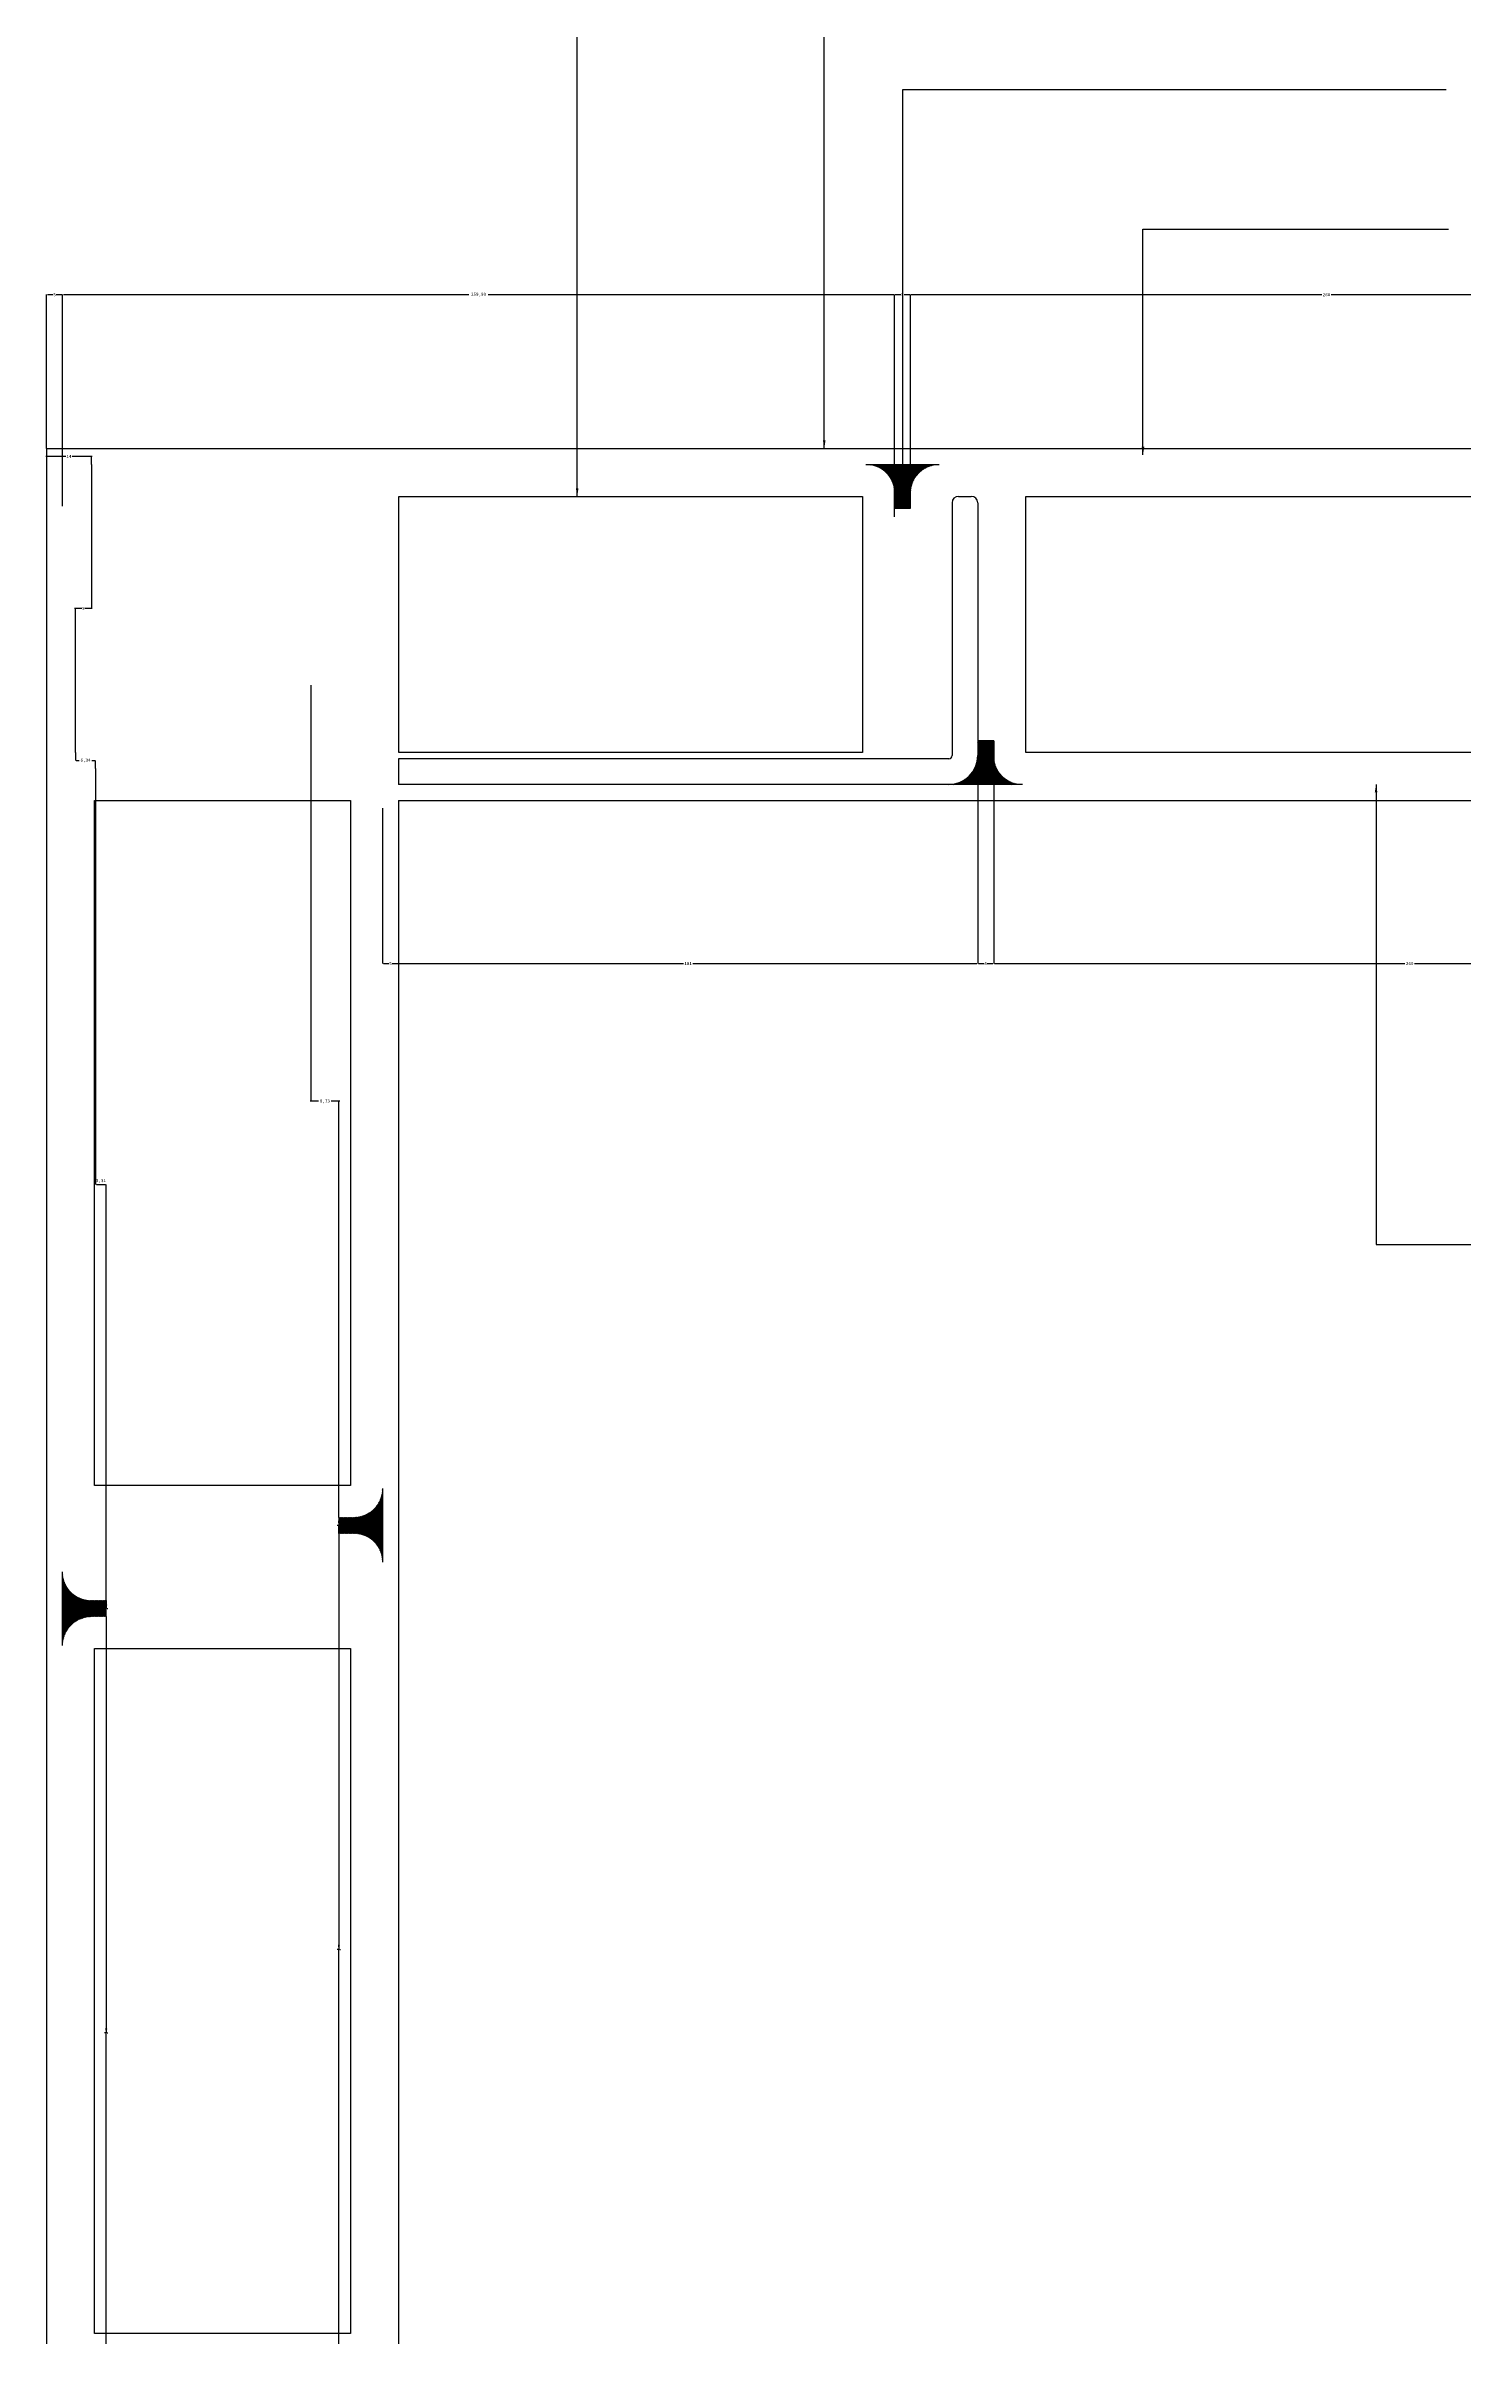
# Model space of a CAD drawing. Header units: metres. Extents: x -1248372 to 1254666, y -4709 to 22932.
# Drawn here: x 1249317 to 1249759, y 16901 to 17616 of the extents above; entities that cross this region are included whole.
import ezdxf

# ---------------------------------------------------------------- set-up
doc = ezdxf.new("R2010")
doc.units = ezdxf.units.M
doc.layers.add('u鐜荤拑', color=113, linetype='Continuous')
doc.dimstyles.get("Standard").update_dxf_attribs({"dimtxt": 2.5, "dimasz": 2.5, "dimexe": 1.25, "dimexo": 0.625, "dimtad": 1, "dimcen": 2.5, "dimazin": 3, "dimtfac": 1, "dimtmove": 0, "dimatfit": 3})

# ---------------------------------------------------------------- blocks, each defined once
blk = doc.blocks.new('_CLOSEDFILLED')
at = {"color": 0, "linetype": 'BYBLOCK'}
blk.add_solid([(-1, 0.2), (0, 0), (-1, -0.2)], dxfattribs=at)
blk = doc.blocks.new('*D16')
for p, q in [((1249316.77, 17490.6), (1249316.77, 17538.63)), ((1249317.02, 17538.63), (1249318.77, 17538.63)), ((1249319.77, 17538.63), (1249321.52, 17538.63)), ((1249321.77, 17472.58), (1249321.77, 17538.63))]:
    blk.add_line(p, q)
at = {"layer": 'Defpoints'}
for p in [(1249316.77, 17538.63), (1249316.77, 17490.6), (1249321.77, 17472.58)]:
    blk.add_point(p, dxfattribs=at)
at = {"layer": 'u鐜荤拑', "xscale": 0.25, "yscale": 0.25, "rotation": 180}
blk.add_blockref('_CLOSEDFILLED', (1249316.77, 17538.63), dxfattribs=at)
at = {"layer": 'u鐜荤拑', "xscale": 0.25, "yscale": 0.25}
blk.add_blockref('_CLOSEDFILLED', (1249321.77, 17538.63), dxfattribs=at)
at = {"layer": 'u鐜荤拑', "insert": (1249319.27, 17538.63), "char_height": 1, "attachment_point": 5}
blk.add_mtext('5', dxfattribs=at)
blk = doc.blocks.new('*D17')
for p, q in [((1249316.77, 17490.6), (1249316.77, 17488.1)), ((1249322.77, 17488.1), (1249316.52, 17488.1)), ((1249331.02, 17488.1), (1249324.77, 17488.1)), ((1249330.77, 17485.6), (1249330.77, 17488.1))]:
    blk.add_line(p, q)
at = {"layer": 'Defpoints'}
for p in [(1249316.77, 17490.6), (1249330.77, 17488.1), (1249330.77, 17485.6)]:
    blk.add_point(p, dxfattribs=at)
at = {"layer": 'u鐜荤拑', "xscale": 0.25, "yscale": 0.25}
blk.add_blockref('_CLOSEDFILLED', (1249316.77, 17488.1), dxfattribs=at)
at = {"layer": 'u鐜荤拑', "xscale": 0.25, "yscale": 0.25, "rotation": 180}
blk.add_blockref('_CLOSEDFILLED', (1249330.77, 17488.1), dxfattribs=at)
at = {"layer": 'u鐜荤拑', "insert": (1249323.77, 17488.1), "char_height": 1, "attachment_point": 5}
blk.add_mtext('14', dxfattribs=at)
blk = doc.blocks.new('*D33')
for p, q in [((1249321.78, 17476.29), (1249321.78, 17538.63)), ((1249322.03, 17538.63), (1249448.775, 17538.63)), ((1249454.775, 17538.63), (1249581.52, 17538.63)), ((1249581.77, 17469.19), (1249581.77, 17538.63))]:
    blk.add_line(p, q)
at = {"layer": 'Defpoints'}
for p in [(1249321.78, 17538.63), (1249321.78, 17476.29), (1249581.77, 17469.19)]:
    blk.add_point(p, dxfattribs=at)
at = {"layer": 'u鐜荤拑', "xscale": 0.25, "yscale": 0.25, "rotation": 180}
blk.add_blockref('_CLOSEDFILLED', (1249321.78, 17538.63), dxfattribs=at)
at = {"layer": 'u鐜荤拑', "xscale": 0.25, "yscale": 0.25}
blk.add_blockref('_CLOSEDFILLED', (1249581.77, 17538.63), dxfattribs=at)
at = {"layer": 'u鐜荤拑', "insert": (1249451.775, 17538.63), "char_height": 1, "attachment_point": 5}
blk.add_mtext('259,99', dxfattribs=at)
blk = doc.blocks.new('*D34')
for p, q in [((1249581.77, 17469.19), (1249581.77, 17538.63)), ((1249582.02, 17538.63), (1249583.77, 17538.63)), ((1249584.77, 17538.63), (1249586.52, 17538.63)), ((1249586.77, 17471.95), (1249586.77, 17538.63))]:
    blk.add_line(p, q)
at = {"layer": 'Defpoints'}
for p in [(1249581.77, 17538.63), (1249581.77, 17469.19), (1249586.77, 17471.95)]:
    blk.add_point(p, dxfattribs=at)
at = {"layer": 'u鐜荤拑', "xscale": 0.25, "yscale": 0.25, "rotation": 180}
blk.add_blockref('_CLOSEDFILLED', (1249581.77, 17538.63), dxfattribs=at)
at = {"layer": 'u鐜荤拑', "xscale": 0.25, "yscale": 0.25}
blk.add_blockref('_CLOSEDFILLED', (1249586.77, 17538.63), dxfattribs=at)
at = {"layer": 'u鐜荤拑', "insert": (1249584.27, 17538.63), "char_height": 1, "attachment_point": 5}
blk.add_mtext('5', dxfattribs=at)
blk = doc.blocks.new('*D35')
for p, q in [((1249586.77, 17471.95), (1249586.77, 17538.63)), ((1249587.02, 17538.63), (1249715.27, 17538.63)), ((1249718.27, 17538.63), (1249846.52, 17538.63)), ((1249846.77, 17471.95), (1249846.77, 17538.63))]:
    blk.add_line(p, q)
at = {"layer": 'Defpoints'}
for p in [(1249586.77, 17538.63), (1249586.77, 17471.95), (1249846.77, 17471.95)]:
    blk.add_point(p, dxfattribs=at)
at = {"layer": 'u鐜荤拑', "xscale": 0.25, "yscale": 0.25, "rotation": 180}
blk.add_blockref('_CLOSEDFILLED', (1249586.77, 17538.63), dxfattribs=at)
at = {"layer": 'u鐜荤拑', "xscale": 0.25, "yscale": 0.25}
blk.add_blockref('_CLOSEDFILLED', (1249846.77, 17538.63), dxfattribs=at)
at = {"layer": 'u鐜荤拑', "insert": (1249716.77, 17538.63), "char_height": 1, "attachment_point": 5}
blk.add_mtext('260', dxfattribs=at)
blk = doc.blocks.new('*D40')
for p, q in [((1249421.77, 17378.16), (1249421.77, 17329.66)), ((1249426.77, 17378.16), (1249426.77, 17329.66)), ((1249422.02, 17329.66), (1249423.77, 17329.66)), ((1249424.77, 17329.66), (1249426.52, 17329.66))]:
    blk.add_line(p, q)
at = {"layer": 'Defpoints'}
for p in [(1249421.77, 17378.16), (1249426.77, 17378.16), (1249421.77, 17329.66)]:
    blk.add_point(p, dxfattribs=at)
at = {"layer": 'u鐜荤拑', "xscale": 0.25, "yscale": 0.25, "rotation": 180}
blk.add_blockref('_CLOSEDFILLED', (1249421.77, 17329.66), dxfattribs=at)
at = {"layer": 'u鐜荤拑', "xscale": 0.25, "yscale": 0.25}
blk.add_blockref('_CLOSEDFILLED', (1249426.77, 17329.66), dxfattribs=at)
at = {"layer": 'u鐜荤拑', "insert": (1249424.27, 17329.66), "char_height": 1, "attachment_point": 5}
blk.add_mtext('5', dxfattribs=at)
blk = doc.blocks.new('*D41')
for p, q in [((1249607.77, 17399.25), (1249607.77, 17329.66)), ((1249426.77, 17378.16), (1249426.77, 17329.66)), ((1249427.02, 17329.66), (1249515.77, 17329.66)), ((1249518.77, 17329.66), (1249607.52, 17329.66))]:
    blk.add_line(p, q)
at = {"layer": 'Defpoints'}
for p in [(1249607.77, 17399.25), (1249426.77, 17378.16), (1249426.77, 17329.66)]:
    blk.add_point(p, dxfattribs=at)
at = {"layer": 'u鐜荤拑', "xscale": 0.25, "yscale": 0.25, "rotation": 180}
blk.add_blockref('_CLOSEDFILLED', (1249426.77, 17329.66), dxfattribs=at)
at = {"layer": 'u鐜荤拑', "xscale": 0.25, "yscale": 0.25}
blk.add_blockref('_CLOSEDFILLED', (1249607.77, 17329.66), dxfattribs=at)
at = {"layer": 'u鐜荤拑', "insert": (1249517.27, 17329.66), "char_height": 1, "attachment_point": 5}
blk.add_mtext('181', dxfattribs=at)
blk = doc.blocks.new('*D42')
for p, q in [((1249607.77, 17399.25), (1249607.77, 17329.66)), ((1249612.77, 17399.25), (1249612.77, 17329.66)), ((1249608.02, 17329.66), (1249609.77, 17329.66)), ((1249610.77, 17329.66), (1249612.52, 17329.66))]:
    blk.add_line(p, q)
at = {"layer": 'Defpoints'}
for p in [(1249607.77, 17399.25), (1249612.77, 17399.25), (1249607.77, 17329.66)]:
    blk.add_point(p, dxfattribs=at)
at = {"layer": 'u鐜荤拑', "xscale": 0.25, "yscale": 0.25, "rotation": 180}
blk.add_blockref('_CLOSEDFILLED', (1249607.77, 17329.66), dxfattribs=at)
at = {"layer": 'u鐜荤拑', "xscale": 0.25, "yscale": 0.25}
blk.add_blockref('_CLOSEDFILLED', (1249612.77, 17329.66), dxfattribs=at)
at = {"layer": 'u鐜荤拑', "insert": (1249610.27, 17329.66), "char_height": 1, "attachment_point": 5}
blk.add_mtext('5', dxfattribs=at)
blk = doc.blocks.new('*D43')
for p, q in [((1249612.77, 17399.25), (1249612.77, 17329.66)), ((1249872.77, 17399.25), (1249872.77, 17329.66)), ((1249613.02, 17329.66), (1249741.27, 17329.66)), ((1249744.27, 17329.66), (1249872.52, 17329.66))]:
    blk.add_line(p, q)
at = {"layer": 'Defpoints'}
for p in [(1249612.77, 17399.25), (1249872.77, 17399.25), (1249612.77, 17329.66)]:
    blk.add_point(p, dxfattribs=at)
at = {"layer": 'u鐜荤拑', "xscale": 0.25, "yscale": 0.25, "rotation": 180}
blk.add_blockref('_CLOSEDFILLED', (1249612.77, 17329.66), dxfattribs=at)
at = {"layer": 'u鐜荤拑', "xscale": 0.25, "yscale": 0.25}
blk.add_blockref('_CLOSEDFILLED', (1249872.77, 17329.66), dxfattribs=at)
at = {"layer": 'u鐜荤拑', "insert": (1249742.77, 17329.66), "char_height": 1, "attachment_point": 5}
blk.add_mtext('260', dxfattribs=at)
blk = doc.blocks.new('*D48')
for p, q in [((1249330.77, 17485.6), (1249330.77, 17440.6)), ((1249327.77, 17440.6), (1249325.52, 17440.6)), ((1249325.77, 17395.6), (1249325.77, 17440.6)), ((1249331.02, 17440.6), (1249328.77, 17440.6))]:
    blk.add_line(p, q)
at = {"layer": 'Defpoints'}
for p in [(1249330.77, 17485.6), (1249330.77, 17440.6), (1249325.77, 17395.6)]:
    blk.add_point(p, dxfattribs=at)
at = {"layer": 'u鐜荤拑', "xscale": 0.25, "yscale": 0.25}
blk.add_blockref('_CLOSEDFILLED', (1249325.77, 17440.6), dxfattribs=at)
at = {"layer": 'u鐜荤拑', "xscale": 0.25, "yscale": 0.25, "rotation": 180}
blk.add_blockref('_CLOSEDFILLED', (1249330.77, 17440.6), dxfattribs=at)
at = {"layer": 'u鐜荤拑', "insert": (1249328.27, 17440.6), "char_height": 1, "attachment_point": 5}
blk.add_mtext('5', dxfattribs=at)
blk = doc.blocks.new('*D49')
for p, q in [((1249325.77, 17395.6), (1249325.77, 17393.1)), ((1249326.02, 17393.1), (1249326.94, 17393.1)), ((1249330.94, 17393.1), (1249331.86, 17393.1)), ((1249332.11, 17390.6), (1249332.11, 17393.1))]:
    blk.add_line(p, q)
at = {"layer": 'Defpoints'}
for p in [(1249325.77, 17395.6), (1249325.77, 17393.1), (1249332.11, 17390.6)]:
    blk.add_point(p, dxfattribs=at)
at = {"layer": 'u鐜荤拑', "xscale": 0.25, "yscale": 0.25, "rotation": 180}
blk.add_blockref('_CLOSEDFILLED', (1249325.77, 17393.1), dxfattribs=at)
at = {"layer": 'u鐜荤拑', "xscale": 0.25, "yscale": 0.25}
blk.add_blockref('_CLOSEDFILLED', (1249332.11, 17393.1), dxfattribs=at)
at = {"layer": 'u鐜荤拑', "insert": (1249328.94, 17393.1), "char_height": 1, "attachment_point": 5}
blk.add_mtext('6,34', dxfattribs=at)
blk = doc.blocks.new('*D50')
for p, q in [((1249332.11, 17390.6), (1249332.11, 17260.6)), ((1249332.36, 17260.6), (1249335.17, 17260.6)), ((1249335.42, 17130.6), (1249335.42, 17260.6))]:
    blk.add_line(p, q)
at = {"layer": 'Defpoints'}
for p in [(1249332.11, 17390.6), (1249332.11, 17260.6), (1249335.42, 17130.6)]:
    blk.add_point(p, dxfattribs=at)
at = {"layer": 'u鐜荤拑', "xscale": 0.25, "yscale": 0.25, "rotation": 180}
blk.add_blockref('_CLOSEDFILLED', (1249332.11, 17260.6), dxfattribs=at)
at = {"layer": 'u鐜荤拑', "xscale": 0.25, "yscale": 0.25}
blk.add_blockref('_CLOSEDFILLED', (1249335.42, 17260.6), dxfattribs=at)
at = {"layer": 'u鐜荤拑', "insert": (1249333.765, 17261.725), "char_height": 1, "attachment_point": 5}
blk.add_mtext('3,31', dxfattribs=at)
blk = doc.blocks.new('*D51')
for p, q in [((1249335.17, 17128.1), (1249334.92, 17128.1)), ((1249335.42, 17130.6), (1249335.42, 17128.1)), ((1249335.42, 17125.6), (1249335.42, 17128.1)), ((1249335.42, 17128.1), (1249335.42, 17128.1)), ((1249335.67, 17128.1), (1249335.92, 17128.1))]:
    blk.add_line(p, q)
at = {"layer": 'Defpoints'}
for p in [(1249335.42, 17130.6), (1249335.42, 17128.1), (1249335.42, 17125.6)]:
    blk.add_point(p, dxfattribs=at)
at = {"layer": 'u鐜荤拑', "xscale": 0.25, "yscale": 0.25}
blk.add_blockref('_CLOSEDFILLED', (1249335.42, 17128.1), dxfattribs=at)
at = {"layer": 'u鐜荤拑', "xscale": 0.25, "yscale": 0.25, "rotation": 180}
blk.add_blockref('_CLOSEDFILLED', (1249335.42, 17128.1), dxfattribs=at)
at = {"layer": 'u鐜荤拑', "insert": (1249335.42, 17129.225), "char_height": 1, "attachment_point": 5}
blk.add_mtext('0', dxfattribs=at)
blk = doc.blocks.new('*D52')
for p, q in [((1249335.42, 17125.6), (1249335.42, 16995.6)), ((1249335.17, 16995.6), (1249334.92, 16995.6)), ((1249335.42, 16865.6), (1249335.42, 16995.6)), ((1249335.42, 16995.6), (1249335.42, 16995.6)), ((1249335.67, 16995.6), (1249335.92, 16995.6))]:
    blk.add_line(p, q)
at = {"layer": 'Defpoints'}
for p in [(1249335.42, 17125.6), (1249335.42, 16995.6), (1249335.42, 16865.6)]:
    blk.add_point(p, dxfattribs=at)
at = {"layer": 'u鐜荤拑', "xscale": 0.25, "yscale": 0.25}
blk.add_blockref('_CLOSEDFILLED', (1249335.42, 16995.6), dxfattribs=at)
at = {"layer": 'u鐜荤拑', "xscale": 0.25, "yscale": 0.25, "rotation": 180}
blk.add_blockref('_CLOSEDFILLED', (1249335.42, 16995.6), dxfattribs=at)
at = {"layer": 'u鐜荤拑', "insert": (1249335.42, 16996.725), "char_height": 1, "attachment_point": 5}
blk.add_mtext('0', dxfattribs=at)
blk = doc.blocks.new('*D61')
for p, q in [((1249408.12, 17151.6), (1249408.12, 17021.6)), ((1249407.87, 17021.6), (1249407.62, 17021.6)), ((1249408.12, 16891.6), (1249408.12, 17021.6)), ((1249408.12, 17021.6), (1249408.12, 17021.6)), ((1249408.37, 17021.6), (1249408.62, 17021.6))]:
    blk.add_line(p, q)
at = {"layer": 'Defpoints'}
for p in [(1249408.12, 17151.6), (1249408.12, 17021.6), (1249408.12, 16891.6)]:
    blk.add_point(p, dxfattribs=at)
at = {"layer": 'u鐜荤拑', "xscale": 0.25, "yscale": 0.25}
blk.add_blockref('_CLOSEDFILLED', (1249408.12, 17021.6), dxfattribs=at)
at = {"layer": 'u鐜荤拑', "xscale": 0.25, "yscale": 0.25, "rotation": 180}
blk.add_blockref('_CLOSEDFILLED', (1249408.12, 17021.6), dxfattribs=at)
at = {"layer": 'u鐜荤拑', "insert": (1249408.12, 17022.725), "char_height": 1, "attachment_point": 5}
blk.add_mtext('0', dxfattribs=at)
blk = doc.blocks.new('*D62')
for p, q in [((1249407.87, 17154.1), (1249407.62, 17154.1)), ((1249408.12, 17156.6), (1249408.12, 17154.1)), ((1249408.12, 17151.6), (1249408.12, 17154.1)), ((1249408.12, 17154.1), (1249408.12, 17154.1)), ((1249408.37, 17154.1), (1249408.62, 17154.1))]:
    blk.add_line(p, q)
at = {"layer": 'Defpoints'}
for p in [(1249408.12, 17156.6), (1249408.12, 17154.1), (1249408.12, 17151.6)]:
    blk.add_point(p, dxfattribs=at)
at = {"layer": 'u鐜荤拑', "xscale": 0.25, "yscale": 0.25}
blk.add_blockref('_CLOSEDFILLED', (1249408.12, 17154.1), dxfattribs=at)
at = {"layer": 'u鐜荤拑', "xscale": 0.25, "yscale": 0.25, "rotation": 180}
blk.add_blockref('_CLOSEDFILLED', (1249408.12, 17154.1), dxfattribs=at)
at = {"layer": 'u鐜荤拑', "insert": (1249408.12, 17155.225), "char_height": 1, "attachment_point": 5}
blk.add_mtext('0', dxfattribs=at)
blk = doc.blocks.new('*D63')
for p, q in [((1249399.39, 17416.6), (1249399.39, 17286.6)), ((1249401.755, 17286.6), (1249399.14, 17286.6)), ((1249408.37, 17286.6), (1249405.755, 17286.6)), ((1249408.12, 17156.6), (1249408.12, 17286.6))]:
    blk.add_line(p, q)
at = {"layer": 'Defpoints'}
for p in [(1249399.39, 17416.6), (1249408.12, 17286.6), (1249408.12, 17156.6)]:
    blk.add_point(p, dxfattribs=at)
at = {"layer": 'u鐜荤拑', "xscale": 0.25, "yscale": 0.25}
blk.add_blockref('_CLOSEDFILLED', (1249399.39, 17286.6), dxfattribs=at)
at = {"layer": 'u鐜荤拑', "xscale": 0.25, "yscale": 0.25, "rotation": 180}
blk.add_blockref('_CLOSEDFILLED', (1249408.12, 17286.6), dxfattribs=at)
at = {"layer": 'u鐜荤拑', "insert": (1249403.755, 17286.6), "char_height": 1, "attachment_point": 5}
blk.add_mtext('8,73', dxfattribs=at)

msp = doc.modelspace()

# ---------------------------------------------------------------- hatches: boundary and pattern name
at = {"layer": 'u鐜荤拑'}
h = msp.add_hatch(dxfattribs=at)
h.set_pattern_fill('SOLID')
h.paths.add_polyline_path([(1249595.77, 17485.6), (1249572.77, 17485.6, -0.41), (1249581.77, 17476.6), (1249581.77, 17471.95), (1249586.77, 17471.95), (1249586.77, 17476.6, -0.41)])
h = msp.add_hatch(dxfattribs=at)
h.set_pattern_fill('SOLID')
h.paths.add_polyline_path([(1249598.77, 17385.6), (1249621.77, 17385.6, -0.41), (1249612.77, 17394.6), (1249612.77, 17399.25), (1249607.77, 17399.25), (1249607.77, 17394.6, -0.41)])
h = msp.add_hatch(dxfattribs=at)
h.set_pattern_fill('SOLID')
h.paths.add_polyline_path([(1249421.77, 17142.6), (1249421.77, 17165.6, -0.41), (1249412.77, 17156.6), (1249408.12, 17156.6), (1249408.12, 17151.6), (1249412.77, 17151.6, -0.41)])
h = msp.add_hatch(dxfattribs=at)
h.set_pattern_fill('SOLID')
h.paths.add_polyline_path([(1249321.77, 17139.6), (1249321.77, 17116.6, -0.41), (1249330.77, 17125.6), (1249335.42, 17125.6), (1249335.42, 17130.6), (1249330.77, 17130.6, -0.41)])

# ---------------------------------------------------------------- linework, layer by layer
for p, q in [((1249316.77, 17490.6), (1250189.92, 17490.6)), ((1249316.77, 17490.6), (1249316.77, 16563.56)), ((1249601.77, 17475.6), (1249605.77, 17475.6)), ((1249599.77, 17473.6), (1249599.77, 17394.6)), ((1249607.77, 17473.6), (1249607.77, 17394.6)), ((1249598.77, 17393.6), (1249426.77, 17393.6)), ((1249598.77, 17385.6), (1249426.77, 17385.6)), ((1249426.77, 17380.6), (1250189.92, 17380.6)), ((1249426.77, 17380.6), (1249426.77, 16563.56))]:
    msp.add_line(p, q, dxfattribs=at)
for points in [[(1249572.77, 17485.6), (1249595.77, 17485.6)], [(1249581.77, 17471.95), (1249586.77, 17471.95)], [(1249612.77, 17399.25), (1249607.77, 17399.25)], [(1249426.77, 17393.6), (1249426.77, 17385.6)], [(1249621.77, 17385.6), (1249598.77, 17385.6)], [(1249421.77, 17165.6), (1249421.77, 17142.6)], [(1249408.12, 17156.6), (1249408.12, 17151.6)], [(1249321.77, 17116.6), (1249321.77, 17139.6)], [(1249335.42, 17125.6), (1249335.42, 17130.6)]]:
    msp.add_lwpolyline(points, dxfattribs=at)
for points in [[(1249426.86, 17475.6), (1249571.77, 17475.6), (1249571.77, 17395.6), (1249426.86, 17395.6)], [(1249622.77, 17475.6), (1249836.77, 17475.6), (1249836.77, 17395.6), (1249622.77, 17395.6)], [(1249411.77, 17380.6), (1249411.77, 17166.6), (1249331.77, 17166.6), (1249331.77, 17380.6)], [(1249411.77, 17115.6), (1249411.77, 16901.6), (1249331.77, 16901.6), (1249331.77, 17115.6)]]:
    msp.add_lwpolyline(points, close=True, dxfattribs=at)
for centre, radius, start, end in [((1249601.77, 17473.6), 2, 90, 180), ((1249605.77, 17473.6), 2, 0, 90), ((1249598.77, 17394.6), 1, 270, 0), ((1249598.77, 17394.6), 9, 270, 0)]:
    msp.add_arc(centre, radius, start, end, dxfattribs=at)

# ---------------------------------------------------------------- dimensions: what is measured, and where the dimension line sits
for base, p1, p2, picture, middle in [((1249316.77, 17538.63), (1249316.77, 17490.6), (1249321.77, 17472.58), '*D16', (1249319.27, 17538.63)), ((1249321.78, 17538.63), (1249321.78, 17476.29), (1249581.77, 17469.19), '*D33', (1249451.775, 17538.63)), ((1249581.77, 17538.63), (1249581.77, 17469.19), (1249586.77, 17471.95), '*D34', (1249584.27, 17538.63)), ((1249586.77, 17538.63), (1249586.77, 17471.95), (1249846.77, 17471.95), '*D35', (1249716.77, 17538.63)), ((1249330.77, 17488.1), (1249330.77, 17485.6), (1249316.77, 17490.6), '*D17', (1249323.77, 17488.1)), ((1249330.77, 17440.6), (1249330.77, 17485.6), (1249325.77, 17395.6), '*D48', (1249328.27, 17440.6)), ((1249408.12, 17286.6), (1249408.12, 17156.6), (1249399.39, 17416.6), '*D63', (1249403.755, 17286.6)), ((1249325.77, 17393.1), (1249325.77, 17395.6), (1249332.11, 17390.6), '*D49', (1249328.94, 17393.1)), ((1249426.77, 17329.66), (1249426.77, 17378.16), (1249607.77, 17399.25), '*D41', (1249517.27, 17329.66)), ((1249607.77, 17329.66), (1249607.77, 17399.25), (1249612.77, 17399.25), '*D42', (1249610.27, 17329.66)), ((1249612.77, 17329.66), (1249612.77, 17399.25), (1249872.77, 17399.25), '*D43', (1249742.77, 17329.66)), ((1249332.11, 17260.6), (1249332.11, 17390.6), (1249335.42, 17130.6), '*D50', (1249333.765, 17261.725)), ((1249421.77, 17329.66), (1249421.77, 17378.16), (1249426.77, 17378.16), '*D40', (1249424.27, 17329.66)), ((1249408.12, 17154.1), (1249408.12, 17151.6), (1249408.12, 17156.6), '*D62', (1249408.12, 17155.225)), ((1249408.12, 17021.6), (1249408.12, 16891.6), (1249408.12, 17151.6), '*D61', (1249408.12, 17022.725)), ((1249335.42, 17128.1), (1249335.42, 17130.6), (1249335.42, 17125.6), '*D51', (1249335.42, 17129.225)), ((1249335.42, 16995.6), (1249335.42, 17125.6), (1249335.42, 16865.6), '*D52', (1249335.42, 16996.725))]:
    dim = msp.add_linear_dim(base=base, p1=p1, p2=p2, dimstyle='Standard', dxfattribs=at)
    dim.commit()
    dim.dimension.update_dxf_attribs({"geometry": picture, "text_midpoint": middle})

# ---------------------------------------------------------------- leaders
for points in [[(1249482.6, 17475.6), (1249482.6, 17720.78), (1249758.78, 17720.78)], [(1249559.81, 17490.6), (1249559.81, 17647.36), (1249755.26, 17647.36)], [(1249584.35, 17481.53), (1249584.35, 17602.73), (1249754.2, 17602.73)], [(1249659.42, 17488.6), (1249659.42, 17559.13), (1249754.9, 17559.13)], [(1249732.27, 17385.6), (1249732.27, 17241.86), (1249912.97, 17241.86)]]:
    msp.add_leader(points, dimstyle='Standard', dxfattribs=at)

doc.saveas('drawing.dxf')
